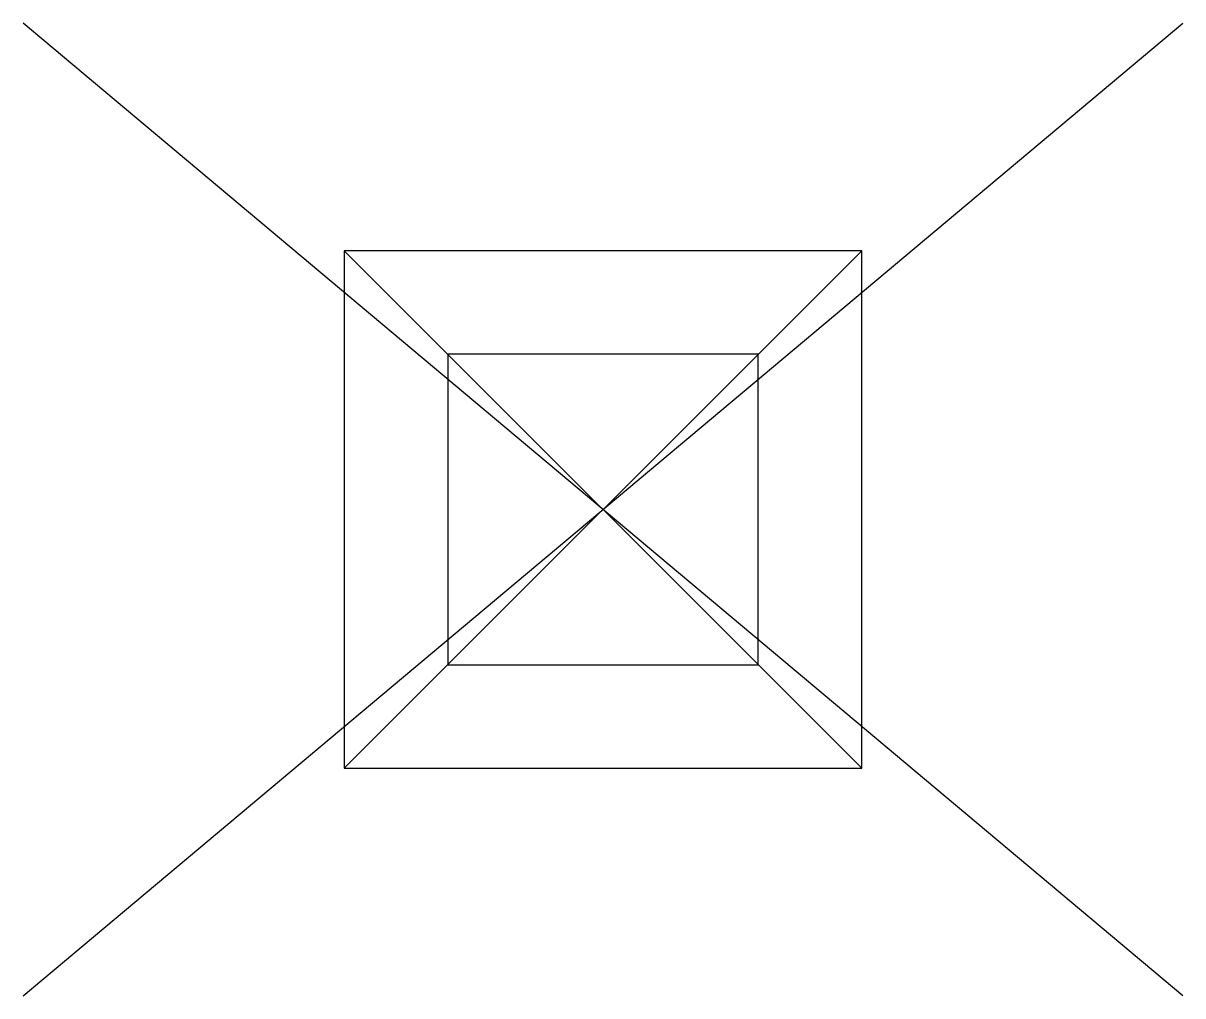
# Model space of a CAD drawing. Header units: metres. Extents: x -0.7 to 0.7, y -0.59 to 0.59.
import ezdxf

# ---------------------------------------------------------------- set-up
doc = ezdxf.new("R2010")
doc.units = ezdxf.units.M
doc.header["$LTSCALE"] = 0.2

msp = doc.modelspace()

# ---------------------------------------------------------------- linework, layer by layer
at = {"color": 0}
for p, q in [((-0.7003, -0.5876), (0.7003, 0.5876)), ((0.7003, -0.5876), (-0.7003, 0.5876))]:
    msp.add_line(p, q, dxfattribs=at)
for p, q in [((0.3125, 0.3125), (-0.3125, -0.3125)), ((-0.3125, 0.3125), (0.3125, -0.3125))]:
    msp.add_line(p, q)
at = {"color": 0, "flags": 128}
msp.add_lwpolyline([(-0.3125, -0.3125), (0.3125, -0.3125), (0.3125, 0.3125), (-0.3125, 0.3125)], close=True, dxfattribs=at)
at = {"flags": 128}
msp.add_lwpolyline([(-0.1875, 0.1875), (-0.1875, -0.1875), (0.1875, -0.1875), (0.1875, 0.1875)], close=True, dxfattribs=at)

doc.saveas('drawing.dxf')
